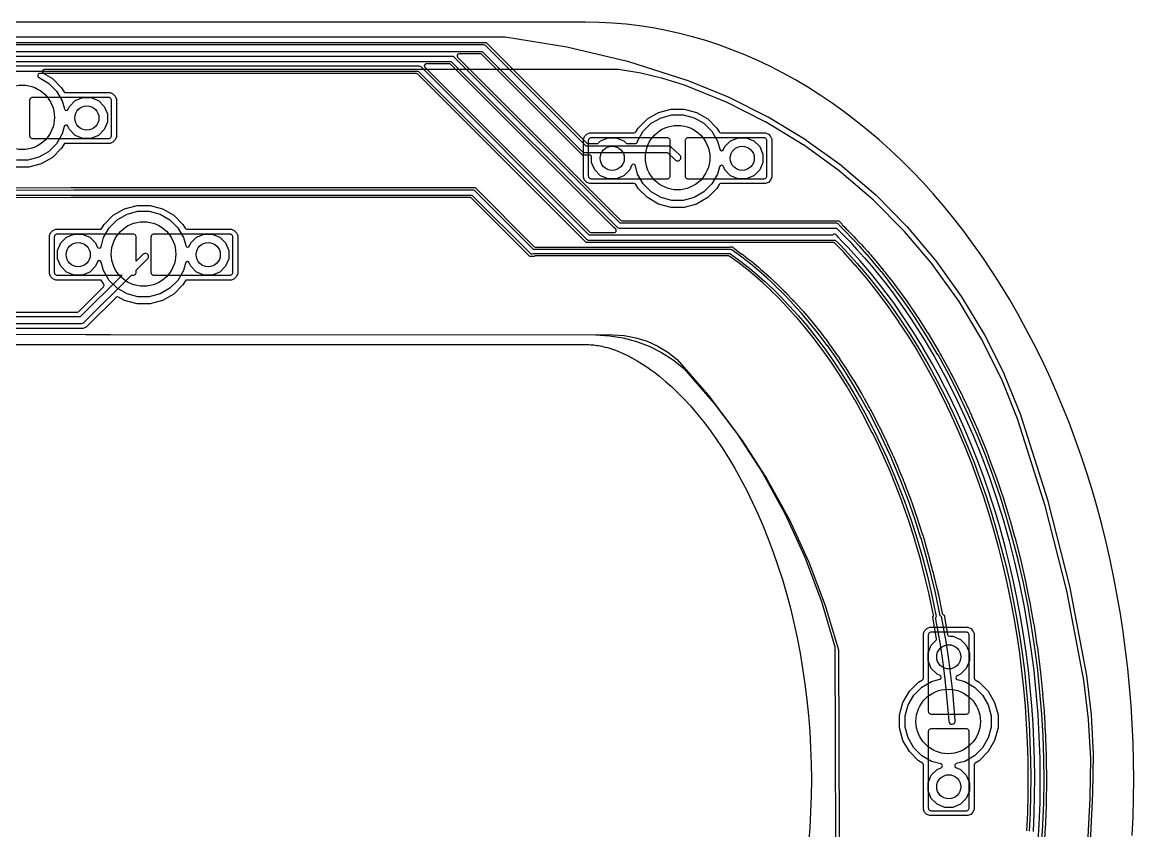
# Model space of a CAD drawing. Header units: millimetres. Extents: x -2 to 198, y 1 to 114.
# Drawn here: x 129.2 to 198.1, y 44.7 to 94.9 of the extents above; entities that cross this region are included whole.
import ezdxf

# ---------------------------------------------------------------- set-up
doc = ezdxf.new("R2010")
doc.units = ezdxf.units.MM

msp = doc.modelspace()

# ---------------------------------------------------------------- linework, layer by layer
at = {"layer": '16_copper'}
for points in [[(195.356, 41.842), (195.615, 47.061, 0.008574), (195.615, 47.065), (195.652, 49.503, 0.017152), (195.652, 49.512), (195.522, 51.946, 0.017146), (195.521, 51.955), (195.225, 54.375, 0.016203), (195.224, 54.383), (194.196, 59.823, 0.015262), (194.195, 59.83), (192.837, 65.197, 0.015258), (192.835, 65.205), (191.153, 70.479, 0.017707), (191.15, 70.487), (190.132, 73.039, 0.020166), (190.128, 73.048), (188.908, 75.51, 0.02016), (188.903, 75.518), (187.489, 77.874, 0.020163), (187.483, 77.882), (185.883, 80.116, 0.02016), (185.877, 80.124), (184.103, 82.221, 0.020161), (184.096, 82.228), (182.159, 84.176, 0.020162), (182.151, 84.183), (180.063, 85.968, 0.02016), (180.055, 85.975), (177.83, 87.586, 0.020165), (177.822, 87.591), (175.474, 89.018, 0.020162), (175.465, 89.023), (173.01, 90.256, 0.020159), (173.001, 90.26), (170.455, 91.292, 0.019297), (170.446, 91.295), (166.754, 92.468, 0.018433), (166.745, 92.471), (162.978, 93.369, 0.018433), (162.969, 93.37), (159.145, 93.988, 0.04008), (159.125, 93.99), (108.902, 93.99)], [(94.291, 93.107), (157.733, 93.107), (163.958, 86.882, 0.198912), (164.102, 86.823), (169.215, 86.823), (169.71, 86.364, 1), (169.986, 86.662), (169.433, 87.175, 0.189183), (169.295, 87.229), (164.186, 87.229), (157.961, 93.454, 0.198912), (157.817, 93.514), (94.376, 93.514)], [(94.491, 93.666), (157.965, 93.666), (164.213, 87.418, 0.198912), (164.301, 87.382), (164.842, 87.382, 0.198917), (164.931, 87.418), (165.068, 87.556), (165.538, 87.75), (166.046, 87.75), (166.516, 87.556), (166.653, 87.418, 0.198917), (166.742, 87.382), (167.231, 87.382, 0.339459), (167.351, 87.474), (167.369, 87.54), (167.719, 88.147), (168.214, 88.642), (168.821, 88.992), (169.498, 89.173), (170.198, 89.173), (170.875, 88.992), (171.482, 88.642), (171.977, 88.147), (172.327, 87.54), (172.463, 87.032, 0.71659), (172.699, 87.016), (172.774, 87.197), (173.133, 87.556), (173.603, 87.75), (174.111, 87.75), (174.581, 87.556), (174.94, 87.197), (175.134, 86.727), (175.134, 86.219), (174.94, 85.749), (174.581, 85.39), (174.111, 85.196), (173.603, 85.196), (173.133, 85.39), (172.774, 85.749), (172.686, 85.961, 0.716599), (172.45, 85.946), (172.327, 85.486), (171.977, 84.879), (171.482, 84.384), (170.875, 84.034), (170.198, 83.853), (169.498, 83.853), (168.821, 84.034), (168.214, 84.384), (167.719, 84.879), (167.369, 85.486), (167.227, 86.014, 0.71659), (166.991, 86.03), (166.875, 85.749), (166.516, 85.39), (166.046, 85.196), (165.538, 85.196), (165.068, 85.39), (164.709, 85.749), (164.515, 86.219), (164.515, 86.545, 0.414214), (164.39, 86.67), (163.955, 86.67), (157.707, 92.918, 0.198912), (157.618, 92.955), (156.291, 92.955, 0.668179), (156.203, 92.742), (166.313, 82.631, 0.198912), (166.401, 82.595), (179.848, 82.595), (180.028, 82.415, 0.165876), (180.064, 82.342), (180.193, 82.215, 0.052943), (180.215, 82.198), (180.31, 82.1, 0.005502), (180.312, 82.098), (180.41, 82.002, 0.052553), (180.426, 81.981), (180.68, 81.72, 0.051973), (180.701, 81.703), (180.794, 81.603, 0.005358), (180.796, 81.601), (180.892, 81.502, 0.051485), (180.908, 81.481), (181.157, 81.214, 0.051017), (181.176, 81.197), (181.268, 81.095, 0.005229), (181.27, 81.093), (181.364, 80.992, 0.050394), (181.379, 80.971), (181.622, 80.699, 0.050079), (181.641, 80.682), (181.731, 80.577, 0.005125), (181.733, 80.575), (181.825, 80.472, 0.049606), (181.839, 80.451), (182.077, 80.174, 0.049118), (182.095, 80.157), (182.183, 80.05, 0.005008), (182.185, 80.048), (182.276, 79.943, 0.048667), (182.289, 79.922), (182.52, 79.642, 0.048228), (182.538, 79.625), (182.624, 79.516, 0.004893), (182.625, 79.514), (182.715, 79.406, 0.047679), (182.727, 79.385), (182.952, 79.101, 0.04735), (182.969, 79.083), (183.054, 78.972, 0.004797), (183.055, 78.97), (183.143, 78.86, 0.046842), (183.155, 78.84), (183.374, 78.551, 0.046568), (183.391, 78.534), (183.474, 78.421, 0.004685), (183.475, 78.419), (183.56, 78.307, 0.045923), (183.572, 78.287), (183.786, 77.994, 0.045793), (183.802, 77.977), (183.883, 77.862, 0.0046), (183.884, 77.86), (183.968, 77.746, 0.045142), (183.978, 77.726), (184.189, 77.427, 0.045164), (184.204, 77.409), (184.284, 77.293, 0.00452), (184.285, 77.291), (184.366, 77.175, 0.04454), (184.377, 77.155), (184.583, 76.85, 0.056948), (184.603, 76.828), (184.674, 76.716, 0.006615), (184.676, 76.713), (184.751, 76.603, 0.059433), (184.764, 76.576), (185.337, 75.68, 0.061893), (185.358, 75.656), (185.424, 75.544, 0.008536), (185.426, 75.541), (185.496, 75.432, 0.064882), (185.508, 75.402), (186.051, 74.486, 0.061085), (186.07, 74.461), (186.133, 74.347, 0.008219), (186.135, 74.343), (186.201, 74.231, 0.064021), (186.213, 74.202), (186.725, 73.269, 0.06025), (186.743, 73.244), (186.803, 73.127, 0.007882), (186.804, 73.124), (186.867, 73.009, 0.063074), (186.878, 72.979), (187.356, 72.04, 0.059419), (187.373, 72.015), (187.424, 71.906, 0.031626), (187.431, 71.892), (187.49, 71.775, 0.062129), (187.5, 71.746), (187.949, 70.792, 0.058713), (187.965, 70.767), (188.018, 70.646, 0.007281), (188.019, 70.643), (188.075, 70.523, 0.06135), (188.084, 70.494), (188.504, 69.53, 0.058208), (188.52, 69.504), (188.569, 69.381, 0.007082), (188.57, 69.378), (188.623, 69.257, 0.060808), (188.631, 69.228), (189.024, 68.253, 0.057848), (189.038, 68.227), (189.084, 68.102, 0.006949), (189.086, 68.099), (189.135, 67.976, 0.06039), (189.142, 67.947), (189.51, 66.954, 0.057545), (189.524, 66.928), (189.567, 66.802, 0.006826), (189.568, 66.799), (189.614, 66.674, 0.060061), (189.62, 66.645), (189.961, 65.643, 0.057215), (189.973, 65.617), (190.013, 65.489, 0.00671), (190.014, 65.486), (190.057, 65.36, 0.059707), (190.062, 65.331), (190.376, 64.321, 0.056811), (190.388, 64.294), (190.424, 64.166, 0.006558), (190.425, 64.163), (190.464, 64.035, 0.059255), (190.469, 64.006), (190.756, 62.989, 0.056406), (190.767, 62.962), (190.8, 62.832, 0.006401), (190.801, 62.829), (190.837, 62.701, 0.058828), (190.841, 62.671), (191.099, 61.656, 0.056113), (191.109, 61.629), (191.139, 61.498, 0.006281), (191.14, 61.495), (191.173, 61.366, 0.058428), (191.176, 61.337), (191.409, 60.316, 0.055841), (191.418, 60.289), (191.445, 60.157, 0.006188), (191.446, 60.154), (191.475, 60.023, 0.057922), (191.478, 59.994), (191.685, 58.968, 0.055639), (191.694, 58.941), (191.717, 58.809, 0.006107), (191.718, 58.806), (191.745, 58.674, 0.057317), (191.746, 58.645), (191.928, 57.615, 0.055421), (191.936, 57.588), (191.957, 57.454, 0.00603), (191.957, 57.451), (191.981, 57.319, 0.056655), (191.982, 57.29), (192.139, 56.256, 0.05518), (192.146, 56.229), (192.163, 56.095, 0.005945), (192.164, 56.092), (192.184, 55.958, 0.056069), (192.184, 55.93), (192.317, 54.892, 0.055009), (192.324, 54.865), (192.338, 54.731, 0.005877), (192.338, 54.728), (192.355, 54.593, 0.055541), (192.355, 54.566), (192.463, 53.526, 0.054922), (192.469, 53.498), (192.48, 53.363, 0.005837), (192.48, 53.361), (192.494, 53.226, 0.05526), (192.493, 53.198), (192.577, 52.156, 0.054831), (192.582, 52.128), (192.59, 51.993, 0.005814), (192.59, 51.99), (192.601, 51.855, 0.055084), (192.599, 51.828), (192.659, 50.784, 0.054773), (192.664, 50.756), (192.668, 50.621, 0.005787), (192.668, 50.618), (192.676, 50.482, 0.054836), (192.674, 50.455), (192.709, 49.41, 0.054732), (192.713, 49.382), (192.715, 49.247, 0.005777), (192.715, 49.244), (192.719, 49.108, 0.054742), (192.717, 49.081), (192.728, 48.031, 0.054745), (192.731, 48.004), (192.73, 47.869, 0.005788), (192.73, 47.866), (192.731, 47.73, 0.054822), (192.728, 47.703), (192.715, 46.653, 0.054772), (192.717, 46.625), (192.713, 46.49, 0.005796), (192.713, 46.487), (192.711, 46.351, 0.054917), (192.707, 46.324), (192.669, 45.275, 0.054823), (192.672, 45.247), (192.664, 45.112, 0.0058), (192.664, 45.109), (192.659, 44.973, 0.054931), (192.654, 44.946), (192.592, 43.898, 0.054852)], [(192.431, 43.746), (192.511, 45.116, 0.0058), (192.511, 45.119), (192.56, 46.491, 0.005789), (192.56, 46.493), (192.577, 47.866, 0.005775), (192.577, 47.869), (192.562, 49.241, 0.005777), (192.562, 49.244), (192.516, 50.611, 0.005781), (192.516, 50.614), (192.438, 51.98, 0.005802), (192.438, 51.983), (192.328, 53.347, 0.005837), (192.328, 53.349), (192.187, 54.71, 0.005877), (192.186, 54.713), (192.013, 56.071, 0.005945), (192.012, 56.074), (191.807, 57.427, 0.006023), (191.806, 57.43), (191.568, 58.777, 0.006101), (191.568, 58.78), (191.297, 60.122, 0.006188), (191.296, 60.125), (190.992, 61.46, 0.006275), (190.991, 61.463), (190.653, 62.79, 0.006399), (190.653, 62.793), (190.279, 64.119, 0.006552), (190.278, 64.122), (189.869, 65.439, 0.006697), (189.868, 65.442), (189.424, 66.748, 0.006832), (189.423, 66.751), (188.943, 68.044, 0.006943), (188.942, 68.047), (188.43, 69.319, 0.007076), (188.429, 69.322), (187.88, 70.58, 0.007273), (187.879, 70.583), (187.294, 71.825, 0.007553), (187.292, 71.828), (186.67, 73.052, 0.007876), (186.668, 73.056), (186.003, 74.268, 0.008211), (186.001, 74.271), (185.296, 75.461, 0.008533), (185.294, 75.464), (184.549, 76.629, 0.006601), (184.547, 76.632), (184.159, 77.204, 0.00452), (184.158, 77.206), (183.76, 77.771, 0.004586), (183.759, 77.773), (183.353, 78.328, 0.00468), (183.351, 78.33), (182.935, 78.877, 0.004784), (182.934, 78.879), (182.507, 79.418, 0.004893), (182.505, 79.42), (182.068, 79.95, 0.004999), (182.067, 79.952), (181.618, 80.475, 0.005125), (181.616, 80.477), (181.157, 80.99, 0.005225), (181.156, 80.992), (180.686, 81.496, 0.005358), (180.684, 81.497), (180.204, 81.991, 0.005489), (180.202, 81.993), (179.87, 82.319, 0.359251), (179.721, 82.442), (166.286, 82.442), (155.981, 92.748, 0.198912), (155.873, 92.792), (109.767, 92.792, 0.362477)], [(109.791, 92.488), (155.81, 92.488), (166.116, 82.182, 0.198912), (166.223, 82.137), (179.698, 82.137), (180.025, 81.816), (180.504, 81.324), (180.972, 80.822), (181.429, 80.311), (181.876, 79.79), (182.312, 79.262), (182.737, 78.725), (183.152, 78.179), (183.556, 77.626), (183.953, 77.063), (184.339, 76.493), (185.082, 75.331), (185.784, 74.146), (186.448, 72.937), (187.068, 71.717), (187.652, 70.478), (188.199, 69.224), (188.71, 67.955), (189.188, 66.666), (189.631, 65.363), (190.038, 64.05), (190.411, 62.726), (190.748, 61.403), (191.052, 60.071), (191.322, 58.732), (191.56, 57.388), (191.765, 56.038), (191.938, 54.683), (192.079, 53.325), (192.189, 51.964), (192.266, 50.601), (192.312, 49.237), (192.327, 47.867), (192.31, 46.498), (192.262, 45.129), (192.181, 43.762)], [(191.916, 44.707), (191.966, 45.817, 0.004734), (191.966, 45.82), (191.995, 46.931, 0.004745), (191.995, 46.933), (192.003, 48.045, 0.004738), (192.003, 48.047), (191.99, 49.159, 0.004732), (191.99, 49.161), (191.956, 50.272, 0.004741), (191.956, 50.274), (191.901, 51.385, 0.004746), (191.901, 51.387), (191.825, 52.496, 0.004752), (191.825, 52.498), (191.727, 53.606, 0.004792), (191.727, 53.608), (191.609, 54.714, 0.004827), (191.608, 54.716), (191.469, 55.819, 0.004882), (191.468, 55.821), (191.307, 56.921, 0.004928), (191.306, 56.924), (191.124, 58.02, 0.004976), (191.123, 58.023), (190.918, 59.115, 0.005021), (190.918, 59.118), (190.691, 60.206, 0.005086), (190.691, 60.208), (190.442, 61.292, 0.005136), (190.441, 61.294), (190.171, 62.372, 0.005221), (190.17, 62.375), (189.877, 63.447, 0.005304), (189.876, 63.449), (189.56, 64.515, 0.005389), (189.559, 64.518), (189.22, 65.576, 0.005487), (189.219, 65.579), (188.857, 66.629, 0.005575), (188.856, 66.632), (188.471, 67.675, 0.005668), (188.47, 67.677), (188.061, 68.711, 0.00576), (188.06, 68.714), (187.627, 69.738, 0.005878), (187.626, 69.741), (187.169, 70.755, 0.00604), (187.167, 70.758), (186.686, 71.761, 0.006242), (186.685, 71.763), (186.178, 72.754, 0.006431), (186.177, 72.757), (185.646, 73.734, 0.006638), (185.644, 73.737), (185.087, 74.699, 0.006851), (185.085, 74.701), (184.503, 75.648, 0.007064), (184.501, 75.651), (183.892, 76.579, 0.007291), (183.89, 76.582), (183.254, 77.493, 0.007527), (183.252, 77.496), (182.589, 78.386, 0.007805), (182.587, 78.39), (181.896, 79.259, 0.008101), (181.894, 79.262), (181.176, 80.109, 0.008407), (181.173, 80.112), (180.427, 80.934, 0.006497), (180.425, 80.936), (180.041, 81.338, 0.004433), (180.04, 81.339), (179.803, 81.579, 0.224797), (179.727, 81.685), (179.699, 81.697, 0.593439), (179.464, 81.704), (164.371, 81.704), (153.933, 92.143, 0.198912), (153.825, 92.187), (109.971, 92.187, 0.198912)], [(110.035, 91.882), (153.762, 91.882), (164.201, 81.444, 0.198912), (164.308, 81.4), (179.628, 81.4), (179.861, 81.164), (180.243, 80.765), (180.987, 79.946), (181.702, 79.102), (182.39, 78.236), (183.05, 77.348), (183.684, 76.441), (184.291, 75.515), (184.872, 74.572), (185.427, 73.613), (185.957, 72.639), (186.461, 71.651), (186.941, 70.651), (187.397, 69.639), (187.829, 68.618), (188.237, 67.587), (188.621, 66.547), (188.982, 65.499), (189.321, 64.443), (189.636, 63.38), (189.928, 62.31), (190.199, 61.234), (190.447, 60.154), (190.673, 59.068), (190.877, 57.978), (191.06, 56.884), (191.221, 55.786), (191.36, 54.686), (191.478, 53.583), (191.575, 52.478), (191.651, 51.371), (191.706, 50.263), (191.74, 49.155), (191.753, 48.046), (191.745, 46.936), (191.716, 45.827), (191.666, 44.719)], [(191.514, 44.729), (191.564, 45.832, 0.004734), (191.564, 45.834), (191.593, 46.938, 0.004745), (191.593, 46.94), (191.594, 47.084), (191.594, 47.084), (191.594, 47.084), (191.595, 47.209), (191.595, 47.209), (191.595, 47.209), (191.597, 47.459), (191.597, 47.459), (191.597, 47.459), (191.598, 47.584), (191.598, 47.584), (191.598, 47.584), (191.6, 47.834), (191.6, 47.834), (191.6, 47.834), (191.6, 47.959), (191.6, 47.959), (191.6, 47.959), (191.601, 48.044, 0.004738), (191.601, 48.046), (191.588, 49.15, 0.004732), (191.588, 49.152), (191.554, 50.256, 0.004741), (191.554, 50.258), (191.499, 51.361, 0.004746), (191.499, 51.363), (191.424, 52.465, 0.004752), (191.423, 52.467), (191.327, 53.567, 0.004792), (191.327, 53.569), (191.209, 54.667, 0.004827), (191.209, 54.669), (191.07, 55.764, 0.004882), (191.069, 55.767), (190.909, 56.859, 0.004928), (190.909, 56.862), (190.727, 57.95, 0.00497), (190.727, 57.952), (190.524, 59.037, 0.005027), (190.523, 59.04), (190.298, 60.12, 0.005086), (190.298, 60.122), (190.051, 61.198, 0.005136), (190.05, 61.2), (189.781, 62.27, 0.005221), (189.781, 62.273), (189.49, 63.336, 0.005304), (189.489, 63.339), (189.175, 64.396, 0.005389), (189.174, 64.399), (188.838, 65.449, 0.005487), (188.837, 65.452), (188.478, 66.494, 0.005575), (188.477, 66.497), (188.095, 67.531, 0.005668), (188.094, 67.534), (187.688, 68.559, 0.00576), (187.687, 68.561), (187.258, 69.577, 0.005878), (187.257, 69.58), (186.804, 70.585, 0.00604), (186.803, 70.588), (186.325, 71.582, 0.006242), (186.324, 71.585), (185.823, 72.566, 0.006425), (185.821, 72.569), (185.295, 73.537, 0.006643), (185.293, 73.54), (184.742, 74.492, 0.006851), (184.74, 74.495), (184.163, 75.432, 0.007064), (184.161, 75.435), (183.558, 76.354, 0.007291), (183.556, 76.357), (182.927, 77.257, 0.007527), (182.925, 77.26), (182.27, 78.141, 0.007805), (182.267, 78.144), (181.585, 79.004, 0.00811), (181.583, 79.007), (180.874, 79.843, 0.008398), (180.871, 79.847), (180.133, 80.66, 0.006497), (180.13, 80.662), (179.753, 81.057, 0.004433), (179.751, 81.059), (179.602, 81.21, 0.200153), (179.513, 81.247), (164.182, 81.247), (163.967, 81.462), (163.967, 81.462), (153.736, 91.693, 0.198912), (153.647, 91.73), (130.275, 91.73, 0.767327), (130.213, 91.497), (130.829, 91.141), (131.324, 90.646), (131.674, 90.039), (131.811, 89.531, 0.71659), (132.047, 89.516), (132.121, 89.696), (132.481, 90.055), (132.95, 90.25), (133.458, 90.25), (133.928, 90.055), (134.287, 89.696), (134.482, 89.226), (134.482, 88.718), (134.287, 88.249), (133.928, 87.889), (133.458, 87.695), (132.95, 87.695), (132.481, 87.889), (132.121, 88.249), (132.034, 88.46, 0.71659), (131.798, 88.445), (131.674, 87.985), (131.324, 87.379), (130.829, 86.883), (130.222, 86.533), (129.546, 86.352), (128.845, 86.352)], [(110.744, 84.176), (132.378, 84.194), (132.387, 84.194), (157.092, 84.194), (160.705, 80.58, 0.362477), (160.9, 80.563), (173.105, 80.563), (173.156, 80.528), (173.69, 80.136), (174.212, 79.727), (174.731, 79.295), (175.237, 78.849), (175.731, 78.388), (176.212, 77.914), (176.779, 77.322), (177.328, 76.714), (177.858, 76.089), (178.371, 75.45), (178.934, 74.704), (179.475, 73.942), (179.993, 73.165), (180.49, 72.373), (180.985, 71.533), (181.459, 70.681), (182.064, 69.512), (182.44, 68.735), (182.8, 67.951), (183.144, 67.159), (183.471, 66.36), (183.916, 65.196), (184.328, 64.019), (184.707, 62.832), (185.054, 61.634), (185.34, 60.544), (185.6, 59.447), (185.894, 58.036, 0.222557), (185.849, 57.87), (186.126, 56.294), (186.274, 55.314), (186.403, 54.332), (186.513, 53.348), (186.668, 51.543, 1), (187.073, 51.577), (186.918, 53.386, 0.006561), (186.917, 53.391), (186.806, 54.379, 0.004671), (186.806, 54.383), (186.676, 55.369, 0.004698), (186.676, 55.373), (186.528, 56.357, 0.00619), (186.527, 56.362), (186.249, 57.94, 0.23858), (186.139, 58.087), (185.844, 59.5, 0.006859), (185.844, 59.503), (185.583, 60.603, 0.005868), (185.582, 60.606), (185.295, 61.699, 0.006373), (185.295, 61.702), (184.947, 62.903, 0.006821), (184.946, 62.906), (184.566, 64.097, 0.006928), (184.565, 64.1), (184.152, 65.28, 0.007041), (184.15, 65.283), (183.704, 66.451, 0.006057), (183.703, 66.454), (183.374, 67.255, 0.005047), (183.374, 67.257), (183.029, 68.051, 0.005134), (183.028, 68.054), (182.667, 68.84, 0.005223), (182.666, 68.843), (182.289, 69.622, 0.00675), (182.287, 69.625), (181.68, 70.797, 0.007329), (181.678, 70.8), (181.203, 71.656, 0.006554), (181.202, 71.659), (180.704, 72.501, 0.006732), (180.702, 72.504), (180.204, 73.299, 0.006897), (180.202, 73.302), (179.681, 74.082, 0.007202), (179.679, 74.085), (179.137, 74.85, 0.007508), (179.135, 74.853), (178.569, 75.602, 0.00734), (178.567, 75.605), (178.052, 76.247, 0.007103), (178.05, 76.25), (177.517, 76.877, 0.00734), (177.514, 76.88), (176.963, 77.491, 0.007585), (176.96, 77.494), (176.391, 78.088, 0.007151), (176.388, 78.091), (175.905, 78.567, 0.006719), (175.902, 78.569), (175.406, 79.032, 0.006991), (175.404, 79.035), (174.895, 79.484, 0.00727), (174.892, 79.486), (174.37, 79.92, 0.007471), (174.368, 79.923), (173.843, 80.334, 0.007695), (173.84, 80.336), (173.303, 80.73, 0.007985), (173.299, 80.733), (173.214, 80.791, 0.151511), (173.144, 80.813), (160.904, 80.813), (157.263, 84.454, 0.198912), (157.155, 84.498), (132.396, 84.498), (132.386, 84.499), (110.744, 84.48)], [(114.171, 84.636), (132.208, 84.651), (132.21, 84.651), (132.384, 84.651, 0.000212), (132.384, 84.651), (132.56, 84.651), (132.565, 84.651), (157.281, 84.651), (160.93, 81.002, 0.198912), (161.018, 80.965), (173.106, 80.965, 0.046017), (173.129, 80.968), (173.207, 80.982, 0.066207), (173.244, 80.968), (173.249, 80.967, 0.162591), (173.317, 80.909), (173.388, 80.857, 0.007997), (173.391, 80.855), (173.499, 80.781, 0.063377), (173.521, 80.759), (173.801, 80.553, 0.059786), (173.829, 80.538), (173.932, 80.457, 0.007704), (173.935, 80.455), (174.041, 80.378, 0.062556), (174.062, 80.355), (174.336, 80.141, 0.059238), (174.362, 80.126), (174.463, 80.041, 0.00748), (174.466, 80.039), (174.57, 79.958, 0.061934), (174.591, 79.935), (174.867, 79.706, 0.058692), (174.892, 79.69), (174.991, 79.602, 0.007274), (174.994, 79.6), (175.095, 79.515, 0.061347), (175.116, 79.492), (175.385, 79.255, 0.057988), (175.409, 79.238), (175.506, 79.148, 0.007), (175.509, 79.145), (175.608, 79.058, 0.060537), (175.627, 79.035), (175.889, 78.79, 0.057257), (175.913, 78.773), (176.008, 78.679, 0.006724), (176.01, 78.677), (176.108, 78.586, 0.059737), (176.126, 78.563), (176.381, 78.311, 0.058409), (176.405, 78.293), (176.497, 78.198, 0.007164), (176.499, 78.195), (176.594, 78.102, 0.061002), (176.612, 78.078), (176.96, 77.714, 0.059499), (176.984, 77.695), (177.072, 77.598, 0.007594), (177.075, 77.595), (177.166, 77.5, 0.062239), (177.183, 77.475), (177.52, 77.1, 0.058872), (177.544, 77.081), (177.629, 76.98, 0.007348), (177.631, 76.977), (177.72, 76.88, 0.06156), (177.736, 76.854), (178.062, 76.47, 0.058267), (178.085, 76.45), (178.167, 76.347, 0.007113), (178.17, 76.344), (178.255, 76.243, 0.060868), (178.271, 76.218), (178.586, 75.825, 0.058876), (178.608, 75.804), (178.688, 75.699, 0.00734), (178.69, 75.696), (178.772, 75.593, 0.061529), (178.787, 75.566), (179.16, 75.073, 0.059324), (179.182, 75.051), (179.258, 74.943, 0.007518), (179.26, 74.94), (179.339, 74.836, 0.062018), (179.354, 74.808), (179.711, 74.304, 0.05852), (179.732, 74.282), (179.805, 74.172, 0.007209), (179.807, 74.169), (179.883, 74.061, 0.061146), (179.897, 74.034), (180.24, 73.519, 0.057731), (180.259, 73.497), (180.33, 73.384, 0.006902), (180.332, 73.382), (180.405, 73.271, 0.060264), (180.418, 73.244), (180.746, 72.721, 0.057304), (180.765, 72.698), (180.832, 72.583, 0.006735), (180.834, 72.58), (180.905, 72.468, 0.059786), (180.917, 72.441), (181.251, 71.874, 0.056872), (181.269, 71.851), (181.334, 71.734, 0.006563), (181.335, 71.731), (181.403, 71.617, 0.059288), (181.414, 71.589), (181.734, 71.014, 0.058839), (181.752, 70.99), (181.813, 70.872, 0.007335), (181.815, 70.869), (181.878, 70.754, 0.061506), (181.889, 70.725), (182.349, 69.838, 0.057355), (182.365, 69.813), (182.423, 69.693, 0.00675), (182.425, 69.69), (182.486, 69.572, 0.059817), (182.496, 69.544), (182.733, 69.055, 0.050946), (182.746, 69.033), (182.804, 68.908, 0.005228), (182.805, 68.905), (182.865, 68.781, 0.050429), (182.873, 68.757), (183.099, 68.264, 0.050155), (183.112, 68.242), (183.167, 68.116, 0.00514), (183.168, 68.113), (183.226, 67.987, 0.049687), (183.233, 67.963), (183.449, 67.466, 0.049565), (183.461, 67.444), (183.514, 67.316, 0.005053), (183.515, 67.314), (183.57, 67.187, 0.049705), (183.577, 67.163), (183.783, 66.66, 0.055505), (183.797, 66.636), (183.845, 66.51, 0.006063), (183.846, 66.507), (183.897, 66.382, 0.056924), (183.904, 66.355), (184.236, 65.487, 0.05813), (184.25, 65.461), (184.293, 65.336, 0.007041), (184.295, 65.332), (184.342, 65.209, 0.060668), (184.348, 65.179), (184.656, 64.302, 0.057807), (184.669, 64.275), (184.709, 64.149, 0.006928), (184.71, 64.145), (184.754, 64.02, 0.060352), (184.76, 63.991), (185.042, 63.105, 0.057521), (185.055, 63.078), (185.092, 62.951, 0.006821), (185.093, 62.947), (185.133, 62.821, 0.060034), (185.138, 62.791), (185.396, 61.899, 0.056356), (185.408, 61.872), (185.442, 61.743, 0.006373), (185.442, 61.74), (185.48, 61.611, 0.058722), (185.484, 61.582), (185.689, 60.8, 0.055006), (185.699, 60.774), (185.73, 60.643, 0.005874), (185.731, 60.64), (185.765, 60.509, 0.055516), (185.768, 60.481), (185.955, 59.695, 0.057602), (185.965, 59.667), (185.992, 59.537, 0.006859), (185.993, 59.533), (186.024, 59.404, 0.06016), (186.026, 59.374), (186.265, 58.23, 0.190789), (186.315, 58.153), (186.374, 58.112), (186.584, 56.917, 0.364078), (186.707, 56.814), (186.924, 56.814), (187.393, 56.619), (187.753, 56.26), (187.947, 55.79), (187.947, 55.282), (187.753, 54.813), (187.393, 54.453), (187.182, 54.366, 0.71659), (187.197, 54.13), (187.657, 54.006), (188.263, 53.656), (188.759, 53.161), (189.109, 52.554), (189.29, 51.878), (189.29, 51.177), (189.109, 50.501), (188.759, 49.894), (188.263, 49.399), (187.657, 49.048), (187.128, 48.907, 0.71659), (187.113, 48.671), (187.393, 48.554), (187.753, 48.195), (187.947, 47.725), (187.947, 47.217), (187.753, 46.748), (187.393, 46.388), (186.924, 46.194), (186.416, 46.194), (185.946, 46.388), (185.587, 46.748), (185.392, 47.217), (185.392, 47.725), (185.587, 48.195), (185.946, 48.554), (186.195, 48.657, 0.71659), (186.18, 48.894), (185.603, 49.048), (184.996, 49.399), (184.501, 49.894), (184.151, 50.501), (183.969, 51.177), (183.969, 51.878), (184.151, 52.554), (184.501, 53.161), (184.996, 53.656), (185.603, 54.006), (186.111, 54.143, 0.71659), (186.126, 54.379), (185.946, 54.453), (185.587, 54.813), (185.392, 55.282), (185.392, 55.79), (185.587, 56.26), (185.873, 56.546, 0.244598), (185.908, 56.656), (185.673, 57.989, 0.302177), (185.72, 58.124), (185.452, 59.413, 0.006859), (185.451, 59.416), (185.192, 60.506, 0.005868), (185.192, 60.508), (184.908, 61.592, 0.006373), (184.907, 61.595), (184.562, 62.786, 0.006821), (184.561, 62.789), (184.184, 63.969, 0.006928), (184.183, 63.972), (183.774, 65.142, 0.007041), (183.772, 65.145), (183.33, 66.303, 0.006057), (183.329, 66.305), (183.004, 67.098, 0.005047), (183.003, 67.101), (182.661, 67.887, 0.005134), (182.66, 67.89), (182.303, 68.669, 0.005223), (182.302, 68.671), (181.929, 69.442, 0.00675), (181.927, 69.445), (181.326, 70.607, 0.007329), (181.324, 70.61), (180.854, 71.456, 0.006554), (180.852, 71.458), (180.36, 72.292, 0.006732), (180.358, 72.295), (179.866, 73.08, 0.006897), (179.864, 73.083), (179.35, 73.854, 0.007202), (179.348, 73.857), (178.812, 74.613, 0.007508), (178.81, 74.616), (178.252, 75.355, 0.00734), (178.25, 75.358), (177.742, 75.991, 0.007103), (177.74, 75.993), (177.214, 76.612, 0.00734), (177.212, 76.615), (176.668, 77.217, 0.007585), (176.666, 77.22), (176.104, 77.805, 0.007151), (176.102, 77.808), (175.626, 78.277, 0.006719), (175.624, 78.279), (175.136, 78.735, 0.006991), (175.133, 78.737), (174.633, 79.178, 0.00727), (174.63, 79.181), (174.118, 79.607, 0.007471), (174.115, 79.61), (173.6, 80.013, 0.007695), (173.597, 80.015), (173.091, 80.386, 0.159688), (173.017, 80.411), (161.018, 80.411, 0.041102), (160.998, 80.408), (160.991, 80.407, 0.09594), (160.94, 80.383), (160.687, 80.383), (157.065, 84.005, 0.198912), (156.977, 84.041), (132.211, 84.041), (132.209, 84.042), (110.922, 84.023)]]:
    msp.add_lwpolyline(points, format="xyb", dxfattribs=at)
for points in [[(165.93, 81.857, 0.648536), (166.012, 82.07), (165.882, 82.2), (165.882, 82.2), (155.784, 92.298, 0.198912), (155.695, 92.335), (154.258, 92.335, 0.668179), (154.17, 92.122), (164.398, 81.893, 0.198912), (164.486, 81.857), (165.924, 81.857)], [(136.371, 77.873), (135.695, 78.054), (135.088, 78.404), (134.593, 78.899), (134.243, 79.506), (134.101, 80.034, 0.71659), (133.865, 80.05), (133.749, 79.769), (133.389, 79.41), (132.92, 79.216), (132.412, 79.216), (131.942, 79.41), (131.583, 79.769), (131.388, 80.239), (131.388, 80.747), (131.583, 81.217), (131.942, 81.576), (132.412, 81.77), (132.92, 81.77), (133.389, 81.576), (133.749, 81.217), (133.852, 80.968, 0.71659), (134.088, 80.983), (134.243, 81.56), (134.593, 82.167), (135.088, 82.662), (135.695, 83.012), (136.371, 83.193), (137.072, 83.193), (137.748, 83.012), (138.355, 82.662), (138.85, 82.167), (139.201, 81.56), (139.337, 81.052, 0.71659), (139.573, 81.036), (139.648, 81.217), (140.007, 81.576), (140.477, 81.77), (140.985, 81.77), (141.454, 81.576), (141.814, 81.217), (142.008, 80.747), (142.008, 80.239), (141.814, 79.769), (141.454, 79.41), (140.985, 79.216), (140.477, 79.216), (140.007, 79.41), (139.648, 79.769), (139.56, 79.981, 0.71659), (139.324, 79.966), (139.201, 79.506), (138.85, 78.899), (138.355, 78.404), (137.748, 78.054), (137.072, 77.873)]]:
    msp.add_lwpolyline(points, format="xyb", close=True, dxfattribs=at)
msp.add_lwpolyline([(104.591, 75.559), (164.762, 75.509), (165.619, 75.464), (166.464, 75.331), (167.291, 75.111), (168.091, 74.807), (168.855, 74.423), (169.575, 73.961), (170.24, 73.431), (172.124, 71.266), (173.853, 68.966), (175.413, 66.55), (176.797, 64.028), (177.999, 61.414), (179.01, 58.721), (179.824, 55.976), (179.884, 38.614)], dxfattribs=at)
at = {"layer": '1_copper'}
for points in [[(195.178, 41.553), (195.437, 46.772, 0.008574), (195.437, 46.776), (195.474, 49.214, 0.017152), (195.474, 49.223), (195.344, 51.657, 0.017146), (195.343, 51.666), (195.047, 54.086, 0.016203), (195.046, 54.094), (194.018, 59.534, 0.015262), (194.017, 59.541), (192.659, 64.908, 0.015258), (192.657, 64.916), (190.975, 70.19, 0.017707), (190.972, 70.198), (189.954, 72.75, 0.020166), (189.95, 72.759), (188.73, 75.221, 0.02016), (188.725, 75.229), (187.311, 77.585, 0.020163), (187.305, 77.593), (185.705, 79.827, 0.02016), (185.699, 79.835), (183.925, 81.932, 0.020161), (183.918, 81.939), (181.981, 83.887, 0.020162), (181.973, 83.894), (179.885, 85.679, 0.02016), (179.877, 85.686), (177.652, 87.297, 0.020165), (177.644, 87.302), (175.296, 88.729, 0.020162), (175.287, 88.734), (172.832, 89.967, 0.020159), (172.823, 89.971), (170.277, 91.003, 0.019297), (170.268, 91.006), (168.938, 91.429, 0.018433), (168.929, 91.431), (167.571, 91.755, 0.018433), (167.562, 91.757), (166.184, 91.979, 0.04008), (166.164, 91.981), (130.56, 91.981, 0.767327), (130.498, 91.748), (131.071, 91.417), (131.64, 90.848), (131.777, 90.609, 0.267949), (131.886, 90.547), (134.643, 90.547), (134.825, 90.472), (134.965, 90.332), (135.04, 90.15), (135.04, 87.794), (134.965, 87.612), (134.825, 87.473), (134.643, 87.397), (131.886, 87.397, 0.267949), (131.777, 87.335), (131.64, 87.097), (131.071, 86.528), (130.375, 86.126), (129.598, 85.917), (128.793, 85.917)], [(111.274, 76.931), (132.616, 76.931, 0.198912), (132.704, 76.968), (134.237, 78.501, 0.339454), (134.257, 78.652), (134.14, 78.856, 0.267949), (134.031, 78.918), (131.274, 78.918), (131.092, 78.994), (130.952, 79.133), (130.877, 79.315), (130.877, 81.671), (130.952, 81.853), (131.092, 81.992), (131.274, 82.068), (134.031, 82.068, 0.267949), (134.14, 82.13), (134.277, 82.369), (134.846, 82.937), (135.542, 83.34), (136.319, 83.548), (137.124, 83.548), (137.901, 83.34), (138.597, 82.937), (139.166, 82.369), (139.304, 82.13, 0.267949), (139.412, 82.068), (142.17, 82.068), (142.352, 81.992), (142.491, 81.853), (142.566, 81.671), (142.566, 79.315), (142.491, 79.133), (142.352, 78.994), (142.17, 78.918), (139.412, 78.918, 0.267949), (139.304, 78.856), (139.166, 78.617), (138.597, 78.049), (137.901, 77.646), (137.124, 77.438), (136.319, 77.438), (135.542, 77.646), (135.167, 77.863, 0.339454), (135.016, 77.843), (133.326, 76.153), (133.165, 75.992), (132.979, 75.915), (110.911, 75.915)], [(111.012, 76.22), (132.878, 76.22, 0.198912), (133.021, 76.279), (135.965, 79.223), (136.09, 79.223), (136.127, 79.23), (136.161, 79.245), (136.193, 79.266), (136.219, 79.292), (136.24, 79.323), (136.254, 79.358), (136.262, 79.395), (136.262, 79.52), (136.974, 80.232, 1), (136.687, 80.52), (136.262, 80.094), (136.262, 81.591), (136.254, 81.628), (136.24, 81.663), (136.219, 81.694), (136.193, 81.72), (136.161, 81.741), (136.127, 81.756), (136.09, 81.763), (131.353, 81.763), (131.317, 81.756), (131.282, 81.741), (131.251, 81.72), (131.224, 81.694), (131.203, 81.663), (131.189, 81.628), (131.182, 81.591), (131.182, 79.395), (131.189, 79.358), (131.203, 79.323), (131.224, 79.292), (131.251, 79.266), (131.282, 79.245), (131.317, 79.23), (131.353, 79.223), (135.39, 79.223), (132.794, 76.626), (111.096, 76.626)]]:
    msp.add_lwpolyline(points, format="xyb", dxfattribs=at)
for points in [[(134.6, 87.71), (134.635, 87.724), (134.666, 87.745), (134.693, 87.771), (134.714, 87.802), (134.728, 87.837), (134.735, 87.874), (134.735, 90.07), (134.728, 90.107), (134.714, 90.142), (134.693, 90.173), (134.666, 90.2), (134.635, 90.221), (134.6, 90.235), (134.564, 90.242), (129.827, 90.242), (129.79, 90.235), (129.756, 90.221), (129.724, 90.2), (129.698, 90.173), (129.677, 90.142), (129.663, 90.107), (129.655, 90.07), (129.655, 87.874), (129.663, 87.837), (129.677, 87.802), (129.698, 87.771), (129.724, 87.745), (129.756, 87.724), (129.79, 87.71), (129.827, 87.702), (134.564, 87.702)], [(169.253, 85.21), (169.288, 85.225), (169.319, 85.246), (169.345, 85.272), (169.366, 85.303), (169.381, 85.338), (169.388, 85.375), (169.388, 87.571), (169.381, 87.608), (169.366, 87.643), (169.345, 87.674), (169.319, 87.7), (169.288, 87.721), (169.253, 87.736), (169.216, 87.743), (164.48, 87.743), (164.443, 87.736), (164.408, 87.721), (164.377, 87.7), (164.351, 87.674), (164.33, 87.643), (164.315, 87.608), (164.308, 87.571), (164.308, 85.375), (164.315, 85.338), (164.33, 85.303), (164.351, 85.272), (164.377, 85.246), (164.408, 85.225), (164.443, 85.21), (164.48, 85.203), (169.216, 85.203)], [(175.253, 85.21), (175.288, 85.225), (175.319, 85.246), (175.345, 85.272), (175.366, 85.303), (175.381, 85.338), (175.388, 85.375), (175.388, 87.571), (175.381, 87.608), (175.366, 87.643), (175.345, 87.674), (175.319, 87.7), (175.288, 87.721), (175.253, 87.736), (175.216, 87.743), (170.48, 87.743), (170.443, 87.736), (170.408, 87.721), (170.377, 87.7), (170.351, 87.674), (170.33, 87.643), (170.315, 87.608), (170.308, 87.571), (170.308, 85.375), (170.315, 85.338), (170.33, 85.303), (170.351, 85.272), (170.377, 85.246), (170.408, 85.225), (170.443, 85.21), (170.48, 85.203), (175.216, 85.203)], [(142.127, 79.23), (142.161, 79.245), (142.193, 79.266), (142.219, 79.292), (142.24, 79.323), (142.254, 79.358), (142.262, 79.395), (142.262, 81.591), (142.254, 81.628), (142.24, 81.663), (142.219, 81.694), (142.193, 81.72), (142.161, 81.741), (142.127, 81.756), (142.09, 81.763), (137.353, 81.763), (137.317, 81.756), (137.282, 81.741), (137.251, 81.72), (137.224, 81.694), (137.203, 81.663), (137.189, 81.628), (137.182, 81.591), (137.182, 79.395), (137.189, 79.358), (137.203, 79.323), (137.224, 79.292), (137.251, 79.266), (137.282, 79.245), (137.317, 79.23), (137.353, 79.223), (142.09, 79.223)], [(187.805, 51.995), (187.84, 52.009), (187.871, 52.03), (187.897, 52.056), (187.918, 52.088), (187.932, 52.122), (187.94, 52.159), (187.94, 56.896), (187.932, 56.932), (187.918, 56.967), (187.897, 56.998), (187.871, 57.025), (187.84, 57.046), (187.805, 57.06), (187.768, 57.067), (185.572, 57.067), (185.535, 57.06), (185.5, 57.046), (185.469, 57.025), (185.442, 56.998), (185.421, 56.967), (185.407, 56.932), (185.4, 56.896), (185.4, 52.159), (185.407, 52.122), (185.421, 52.088), (185.442, 52.056), (185.469, 52.03), (185.5, 52.009), (185.535, 51.995), (185.572, 51.987), (187.768, 51.987)], [(187.805, 45.995), (187.84, 46.009), (187.871, 46.03), (187.897, 46.056), (187.918, 46.088), (187.932, 46.122), (187.94, 46.159), (187.94, 50.896), (187.932, 50.932), (187.918, 50.967), (187.897, 50.998), (187.871, 51.025), (187.84, 51.046), (187.805, 51.06), (187.768, 51.067), (185.572, 51.067), (185.535, 51.06), (185.5, 51.046), (185.469, 51.025), (185.442, 50.998), (185.421, 50.967), (185.407, 50.932), (185.4, 50.896), (185.4, 46.159), (185.407, 46.122), (185.421, 46.088), (185.442, 46.056), (185.469, 46.03), (185.5, 46.009), (185.535, 45.995), (185.572, 45.987), (187.768, 45.987)]]:
    msp.add_lwpolyline(points, close=True, dxfattribs=at)
for points in [[(169.446, 83.418), (168.669, 83.626), (167.972, 84.029), (167.404, 84.597), (167.266, 84.836, 0.267949), (167.158, 84.898), (164.4, 84.898), (164.218, 84.974), (164.079, 85.113), (164.003, 85.295), (164.003, 87.651), (164.079, 87.833), (164.218, 87.972), (164.4, 88.048), (167.158, 88.048, 0.267949), (167.266, 88.11), (167.404, 88.349), (167.972, 88.917), (168.669, 89.32), (169.446, 89.528), (170.25, 89.528), (171.027, 89.32), (171.724, 88.917), (172.292, 88.349), (172.43, 88.11, 0.267949), (172.538, 88.048), (175.296, 88.048), (175.478, 87.972), (175.617, 87.833), (175.693, 87.651), (175.693, 85.295), (175.617, 85.113), (175.478, 84.974), (175.296, 84.898), (172.538, 84.898, 0.267949), (172.43, 84.836), (172.292, 84.597), (171.724, 84.029), (171.027, 83.626), (170.25, 83.418)], [(185.492, 45.683), (185.31, 45.758), (185.17, 45.897), (185.095, 46.079), (185.095, 48.837, 0.267949), (185.032, 48.945), (184.794, 49.083), (184.225, 49.652), (183.823, 50.348), (183.615, 51.125), (183.615, 51.93), (183.823, 52.707), (184.225, 53.403), (184.794, 53.972), (185.032, 54.109, 0.267949), (185.095, 54.218), (185.095, 56.975), (185.17, 57.157), (185.31, 57.297), (185.492, 57.372), (187.848, 57.372), (188.03, 57.297), (188.169, 57.157), (188.245, 56.975), (188.245, 54.218, 0.267949), (188.307, 54.109), (188.545, 53.972), (189.114, 53.403), (189.516, 52.707), (189.725, 51.93), (189.725, 51.125), (189.516, 50.348), (189.114, 49.652), (188.545, 49.083), (188.307, 48.945, 0.267949), (188.245, 48.837), (188.245, 46.079), (188.169, 45.897), (188.03, 45.758), (187.848, 45.683)]]:
    msp.add_lwpolyline(points, format="xyb", close=True, dxfattribs=at)
msp.add_lwpolyline([(100.434, 75.568), (165.8, 75.513), (166.535, 75.468), (167.255, 75.336), (167.954, 75.118), (168.622, 74.817), (169.249, 74.438), (169.822, 73.989), (171.745, 71.778), (173.511, 69.429), (175.105, 66.961), (176.519, 64.385), (177.746, 61.715), (178.779, 58.965), (179.61, 56.161), (179.673, 38.073)], dxfattribs=at)
at = {"layer": 'drills_PTH'}
for centre, radius in [((129.195, 89.012), 2), ((133.204, 88.972), 0.75), ((169.848, 86.513), 2), ((165.792, 86.473), 0.75), ((173.857, 86.473), 0.75), ((136.722, 80.533), 2), ((132.666, 80.493), 0.75), ((140.731, 80.493), 0.75), ((186.67, 55.536), 0.75), ((186.63, 51.527), 2), ((186.67, 47.471), 0.75)]:
    msp.add_circle(centre, radius, dxfattribs=at)
at = {"layer": 'outline'}
for points in [[(198.052, 44.459), (198.103, 45.61), (198.134, 46.763), (198.145, 47.915), (198.134, 49.068), (198.103, 50.221), (198.052, 51.372), (197.98, 52.523), (197.888, 53.666), (197.775, 54.808), (197.642, 55.948), (197.489, 57.085), (197.317, 58.208), (197.125, 59.329), (196.913, 60.446), (196.68, 61.558), (196.43, 62.652), (196.159, 63.741), (195.868, 64.824), (195.557, 65.902), (195.23, 66.954), (194.883, 68), (194.516, 69.039), (194.128, 70.07), (193.729, 71.071), (193.31, 72.064), (192.871, 73.049), (192.412, 74.024), (191.945, 74.966), (191.458, 75.898), (190.952, 76.819), (190.426, 77.729), (189.895, 78.602), (189.345, 79.464), (188.776, 80.313), (188.187, 81.149), (187.597, 81.946), (186.988, 82.728), (186.361, 83.496), (185.714, 84.247), (185.071, 84.96), (184.409, 85.655), (183.73, 86.334), (183.034, 86.995), (182.343, 87.616), (181.636, 88.219), (180.912, 88.803), (180.173, 89.365), (179.44, 89.891), (178.693, 90.396), (177.931, 90.878), (177.156, 91.338), (176.388, 91.762), (175.608, 92.163), (174.817, 92.54), (174.013, 92.892), (173.218, 93.21), (172.414, 93.504), (171.6, 93.771), (170.778, 94.012), (169.963, 94.222), (169.141, 94.405), (168.314, 94.561), (167.482, 94.689), (166.651, 94.788), (165.817, 94.859), (164.981, 94.901), (164.145, 94.915), (109.256, 94.915)], [(32.145, 74.915), (164.145, 74.915), (164.244, 74.915), (164.343, 74.912), (164.442, 74.907), (164.541, 74.899), (164.642, 74.89), (164.743, 74.878), (164.844, 74.864), (164.944, 74.848), (165.054, 74.828), (165.163, 74.805), (165.272, 74.781), (165.38, 74.754), (165.502, 74.721), (165.624, 74.685), (165.744, 74.647), (165.864, 74.607), (166.006, 74.556), (166.148, 74.502), (166.288, 74.445), (166.427, 74.385), (166.564, 74.322), (166.701, 74.257), (166.836, 74.189), (166.97, 74.119), (167.158, 74.016), (167.343, 73.908), (167.512, 73.806), (167.68, 73.7), (168.008, 73.48), (168.189, 73.351), (168.368, 73.219), (168.718, 72.947), (169.097, 72.631), (169.465, 72.302), (169.858, 71.927), (170.239, 71.539), (170.641, 71.102), (171.029, 70.653), (171.433, 70.156), (171.822, 69.646), (172.223, 69.086), (172.607, 68.514), (173, 67.893), (173.376, 67.26), (173.755, 66.581), (174.117, 65.892), (174.478, 65.16), (174.82, 64.419), (175.157, 63.638), (175.475, 62.85), (175.783, 62.025), (176.072, 61.193), (176.348, 60.328), (176.602, 59.456), (176.842, 58.554), (177.06, 57.645), (177.262, 56.711), (177.443, 55.772), (177.605, 54.812), (177.745, 53.849), (177.866, 52.871), (177.965, 51.89), (178.043, 50.9), (178.099, 49.908), (178.133, 48.912), (178.145, 47.915), (178.133, 46.919), (178.099, 45.923), (178.043, 44.931), (177.965, 43.941)]]:
    msp.add_lwpolyline(points, dxfattribs=at)

doc.saveas('drawing.dxf')
